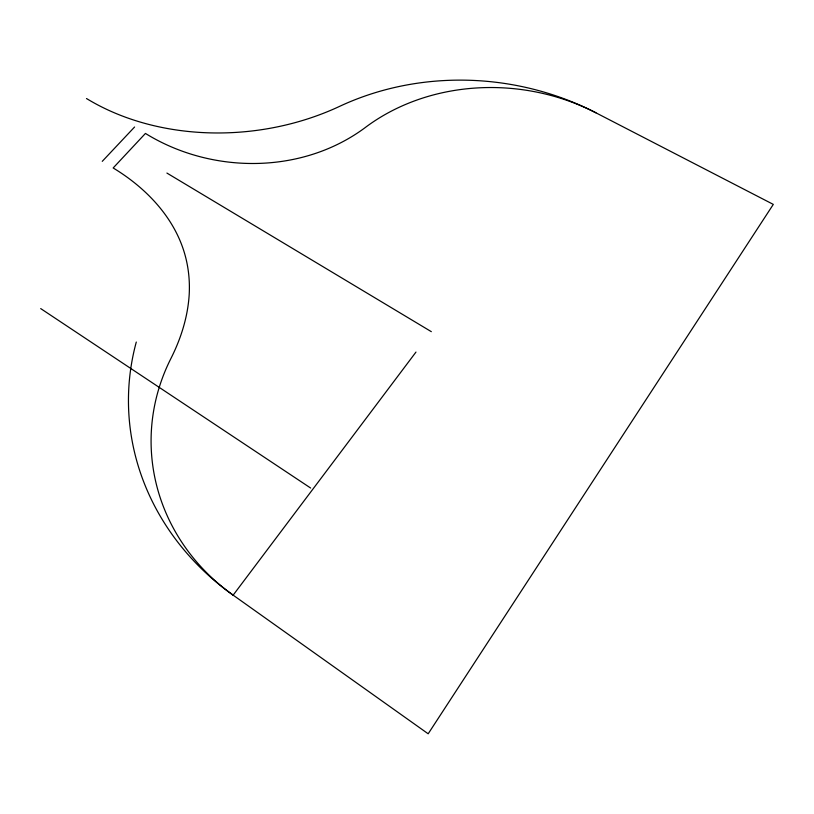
<?xml version="1.0" encoding="UTF-8"?>
<svg xmlns="http://www.w3.org/2000/svg" width="814" height="814" viewBox="0 0 814 814"><rect width="100%" height="100%" fill="white"/><g stroke="black" fill="none" stroke-linecap="round" stroke-linejoin="round"><path stroke-width="1.22" d="M415.974 352.075L233.15 595.146L428.184 733.79L773.3 204.395L595.929 112.81A260.948 226.577 6.6 0 0 339.652 106.339A221.601 165.812 -6.5 0 1 88.797 99.898L86.488 98.535M102.259 161.345L134.585 127.004M166.901 173.056L431.328 331.664M40.7 308.587L310.622 488.024M136.284 342.043A269.556 244.668 3 0 0 233.15 595.146A210.633 194.729 -0.6 0 1 171.021 358.292C181.023 338.4 187.851 316.758 189.204 294.464A170.452 141.829 -22.4 0 0 185.266 255.861C175.051 217.867 146.144 187.892 113.166 167.969L145.441 133.435C212.179 174.705 303.52 174.522 366.768 126.414A197.69 167.806 7.4 0 1 595.929 112.81"/></g></svg>
